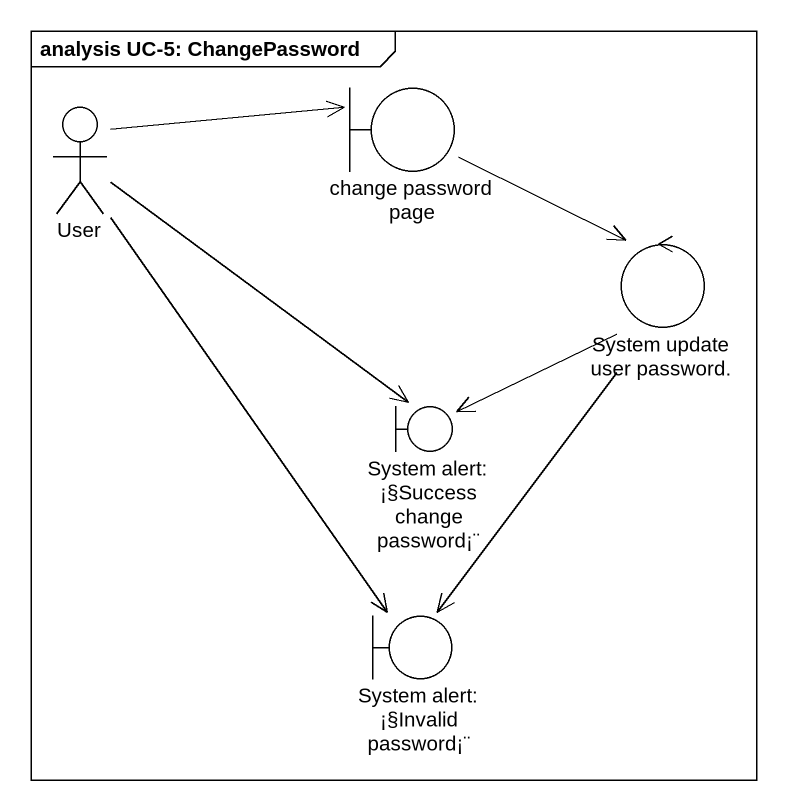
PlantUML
@startuml
mainframe analysis UC-5: ChangePassword
actor User
boundary "change password page" as change_password_page
control "System update user password." as System_update_user_password
boundary "System alert: ¡§Success change password¡¨" as System_alert_Success_change
boundary "System alert: ¡§Invalid password¡¨" as System_alert_Invalid
User -right-> change_password_page
User --> System_alert_Success_change
User --> System_alert_Invalid
change_password_page --> System_update_user_password
System_update_user_password --> System_alert_Success_change
System_update_user_password --> System_alert_Invalid
@enduml
